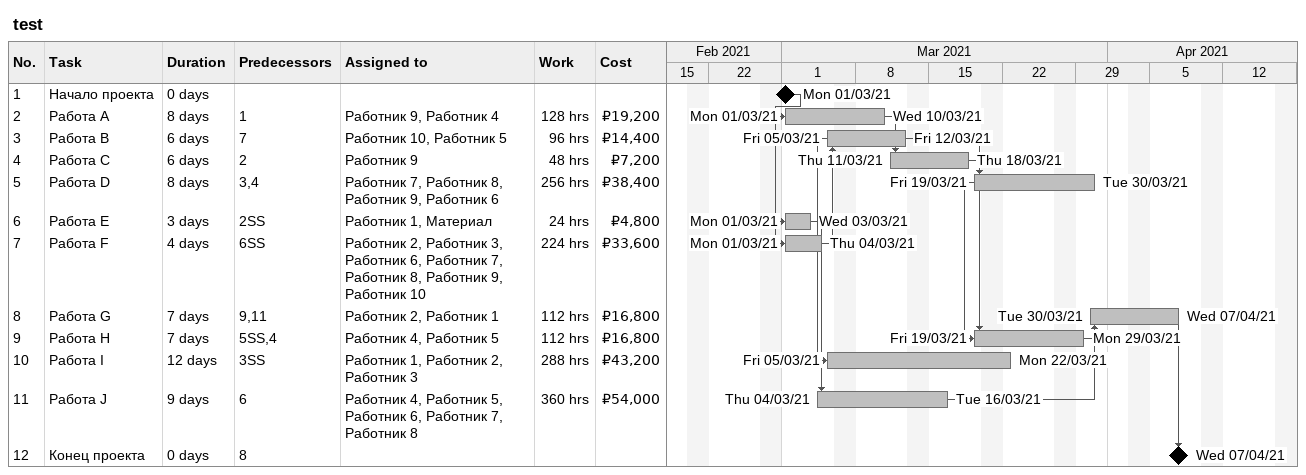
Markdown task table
test

| ID | Task | Duration | Start | Finish | Predecessors | Resources | Work (h) | Cost (₽) |
|---|---|---|---|---|---|---|---|---|
| 1 | Начало проекта | 0d | 2021-03-01 | 2021-03-01 |  |  |  |  |
| 2 | Работа А | 8d | 2021-03-01 | 2021-03-10 | 1 | Работник 9, Работник 4 | 128 | 19200 |
| 3 | Работа B | 6d | 2021-03-05 | 2021-03-12 | 7 | Работник 10, Работник 5 | 96 | 14400 |
| 4 | Работа C | 6d | 2021-03-11 | 2021-03-18 | 2 | Работник 9 | 48 | 7200 |
| 5 | Работа D | 8d | 2021-03-19 | 2021-03-30 | 3, 4 | Работник 7, Работник 8, Работник 9, Работник 6 | 256 | 38400 |
| 6 | Работа E | 3d | 2021-03-01 | 2021-03-03 | 2SS | Работник 1, Материал | 24 | 4800 |
| 7 | Работа F | 4d | 2021-03-01 | 2021-03-04 | 6SS | Работник 2, Работник 3, Работник 6, Работник 7, Работник 8, Работник 9, Работник 10 | 224 | 33600 |
| 8 | Работа G | 7d | 2021-03-30 | 2021-04-07 | 9, 11 | Работник 2, Работник 1 | 112 | 16800 |
| 9 | Работа H | 7d | 2021-03-19 | 2021-03-29 | 5SS, 4 | Работник 4, Работник 5 | 112 | 16800 |
| 10 | Работа I | 12d | 2021-03-05 | 2021-03-22 | 3SS | Работник 1, Работник 2, Работник 3 | 288 | 43200 |
| 11 | Работа J | 9d | 2021-03-04 | 2021-03-16 | 6 | Работник 4, Работник 5, Работник 6, Работник 7, Работник 8 | 360 | 54000 |
| 12 | Конец проекта | 0d | 2021-04-07 | 2021-04-07 | 8 |  |  |  |
